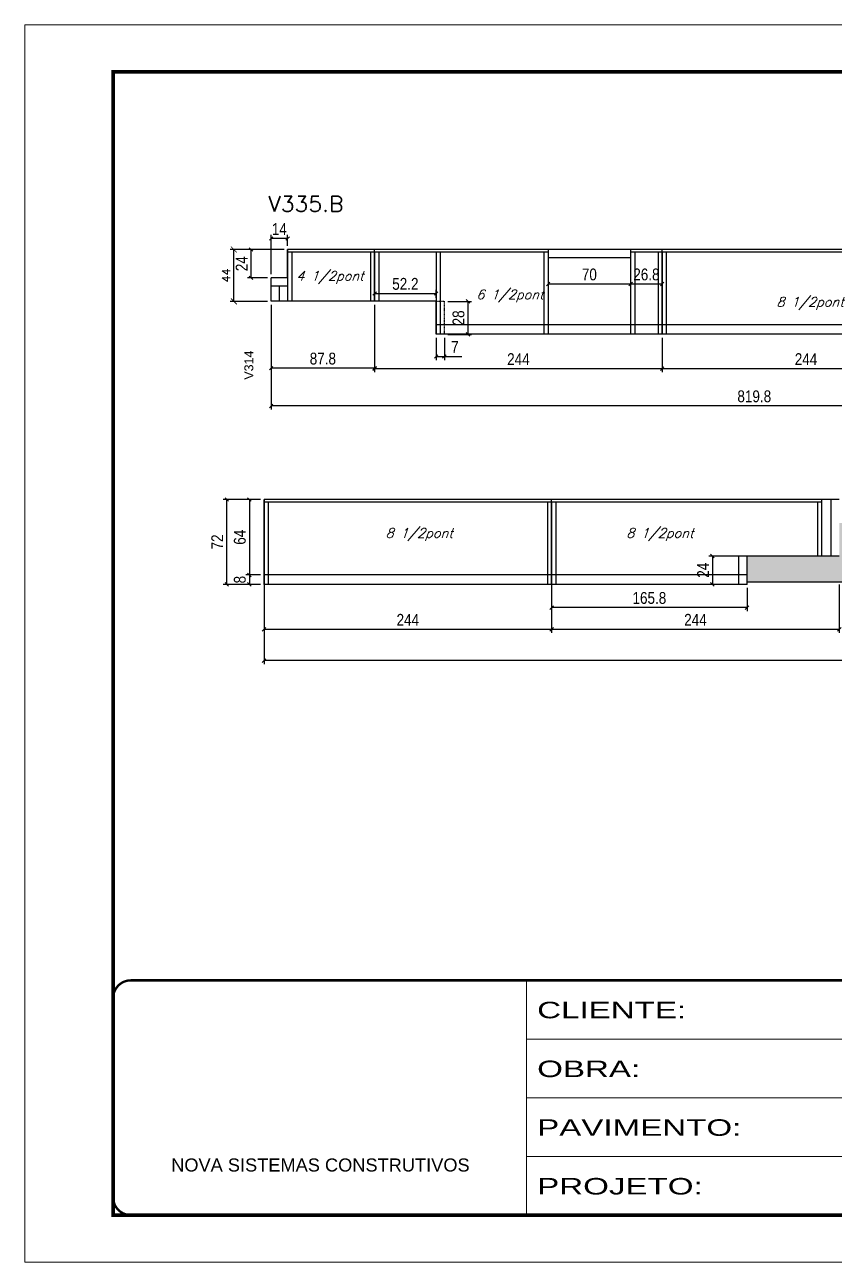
# Model space of a CAD drawing. Extents: x -3394 to 16474, y -5031 to 14397.
# Drawn here: x 9027 to 9714, y 712 to 1762 of the extents above; entities that cross this region are included whole.
import ezdxf

# ---------------------------------------------------------------- set-up
doc = ezdxf.new("R2010")
doc.units = 0
for name, pattern in [('CONTINUO', [0]), ('DASHED', [0.75, 0.5, -0.25]), ('HIDDEN', [0.375, 0.25, -0.125])]:
    doc.linetypes.add(name, pattern=pattern)
doc.layers.get('0').update_dxf_attribs({"linetype": 'CONTINUOUS'})
doc.layers.get('Defpoints').update_dxf_attribs({"linetype": 'CONTINUOUS'})
for name, color, linetype in [('COTA', 241, 'CONTINUOUS'), ('NOMENCLATURA', 7, 'CONTINUOUS'), ('Painéis', 200, 'CONTINUOUS'), ('SARR_2.2x7', 40, 'CONTINUOUS'), ('SARR_3.5x7', 81, 'CONTINUOUS'), ('texto', 7, 'CONTINUOUS')]:
    doc.layers.add(name, color=color, linetype=linetype)
for name, color, linetype, lineweight in [('Folhas', 255, 'CONTINUOUS', 9), ('SARRAFO DE PRESSAO', 251, 'DASHED', 9), ('Texto Seção', 7, 'CONTINUOUS', 15)]:
    doc.layers.add(name, color=color, linetype=linetype, lineweight=lineweight)
doc.styles.add('ARIAL', font='arial.ttf')
doc.styles.add('COTA TECNICA', font='techl___.ttf', dxfattribs={"height": 10})
doc.styles.add('REGUA-120', font='ROMANS.shx', dxfattribs={"height": 15})
doc.styles.add('ROMANS', font='romans.shx')
doc.styles.add('Tecnologia', font='')
doc.styles.get('Tecnologia').set_extended_font_data('Forgotten Futurist')
doc.dimstyles.new('Cota Paínel', dxfattribs={"dimtxt": 7, "dimasz": 5, "dimexe": 3, "dimexo": 3, "dimgap": 3, "dimtad": 1, "dimdec": 1, "dimzin": 12, "dimdsep": 46, "dimtxsty": 'ROMANS', "dimblk": 'ARCHTICK', "dimcen": 0, "dimclrd": 4, "dimclre": 4, "dimclrt": 1, "dimadec": 1, "dimazin": 3, "dimtfac": 1, "dimtdec": 1, "dimtmove": 0, "dimatfit": 3, "dimldrblk": 'OBLIQUE', "dimfxl": 1, "dimtolj": 1, "dimtzin": 12, "dimarcsym": 0})
doc.dimstyles.new('PAINEL', dxfattribs={"dimtxt": 10, "dimasz": 3, "dimexe": 3, "dimexo": 3, "dimgap": 3, "dimtad": 1, "dimdec": 1, "dimzin": 12, "dimdsep": 46, "dimtxsty": 'COTA TECNICA', "dimblk1": 'OBLIQUE', "dimblk2": 'OBLIQUE', "dimsah": 1, "dimcen": 0.9, "dimclrd": 4, "dimclre": 4, "dimclrt": 240, "dimadec": 1, "dimazin": 3, "dimtfac": 1, "dimtdec": 1, "dimtmove": 0, "dimatfit": 3, "dimfxl": 1, "dimtolj": 1, "dimtzin": 12, "dimarcsym": 0})

# ---------------------------------------------------------------- blocks, each defined once
blk = doc.blocks.new('9999999999')
at = {"color": 30, "linetype": 'CONTINUO'}
for p, q in [((98564.6, 34230.2), (98564.6, 34429.4)), ((98564.6, 34379.6), (99584, 34379.6)), ((98564.6, 34329.8), (99488, 34329.8)), ((98564.6, 34280), (99488, 34280))]:
    blk.add_line(p, q, dxfattribs=at)
at = {"color": 30, "linetype": 'CONTINUO', "const_width": 2}
blk.add_lwpolyline([(99584, 34230.2), (99584, 34414.4, 0.414214), (99569, 34429.4), (98229, 34429.4, 0.414214), (98214, 34414.4), (98214, 34245.2, 0.414214), (98229, 34230.2), (99584, 34230.2)], format="xyb", dxfattribs=at)
at = {"layer": 'Folhas'}
blk.add_lwpolyline([(98139, 34190.2), (99624, 34190.2), (99624, 35240.2), (98139, 35240.2)], close=True, dxfattribs=at)
at = {"layer": 'Folhas', "color": 30, "const_width": 3}
blk.add_lwpolyline([(98214, 34230.2), (99584, 34230.2), (99584, 35200.2), (98214, 35200.2)], close=True, dxfattribs=at)
at = {"color": 7, "linetype": 'Continuous', "ltscale": 5, "style": 'ARIAL'}
blk.add_text('NOVA SISTEMAS CONSTRUTIVOS', height=11.059, dxfattribs=at).set_placement((98263.2, 34267.2))
at = {"layer": 'Folhas', "color": 7, "style": 'Tecnologia', "width": 1.5}
for s, p in [('CLIENTE:', (98573.7, 34397.2)), ('OBRA:', (98573.7, 34347.3)), ('PAVIMENTO:', (98573.7, 34297.5)), ('PROJETO:', (98573.7, 34247.7))]:
    blk.add_text(s, height=14, dxfattribs=at).set_placement(p)
blk = doc.blocks.new('_Oblique')
at = {"color": 0, "linetype": 'ByBlock', "lineweight": -2}
blk.add_line((-0.5, -0.5), (0.5, 0.5), dxfattribs=at)
blk = doc.blocks.new('*D1495')
at = {"layer": 'COTA', "color": 4, "linetype": 'ByBlock', "lineweight": -2, "transparency": 16777216}
for p, q in [((9568, 1496.5), (9568, 1467.4)), ((9812, 1496.5), (9812, 1467.4)), ((9812, 1470.4), (9568, 1470.4))]:
    blk.add_line(p, q, dxfattribs=at)
at = {"layer": 'Defpoints', "color": 0, "linetype": 'ByBlock', "transparency": 16777216}
for p in [(9568, 1499.5), (9812, 1499.5), (9568, 1470.4)]:
    blk.add_point(p, dxfattribs=at)
at = {"layer": 'COTA', "color": 4, "linetype": 'ByBlock', "lineweight": -2, "transparency": 16777216, "xscale": 3, "yscale": 3, "zscale": 3, "rotation": 180}
blk.add_blockref('_Oblique', (9568, 1470.4), dxfattribs=at)
at = {"layer": 'COTA', "color": 4, "linetype": 'ByBlock', "lineweight": -2, "transparency": 16777216, "xscale": 3, "yscale": 3, "zscale": 3}
blk.add_blockref('_Oblique', (9812, 1470.4), dxfattribs=at)
at = {"layer": 'COTA', "color": 240, "linetype": 'ByBlock', "transparency": 16777216, "insert": (9690, 1478.5), "char_height": 10, "attachment_point": 5, "style": 'COTA TECNICA'}
blk.add_mtext('\\A1;244', dxfattribs=at)
blk = doc.blocks.new('*D1496')
at = {"layer": 'COTA', "color": 4, "linetype": 'ByBlock', "lineweight": -2, "transparency": 16777216}
for p, q in [((9324, 1524.5), (9324, 1467.4)), ((9568, 1496.5), (9568, 1467.4)), ((9568, 1470.4), (9324, 1470.4))]:
    blk.add_line(p, q, dxfattribs=at)
at = {"layer": 'Defpoints', "color": 0, "linetype": 'ByBlock', "transparency": 16777216}
for p in [(9324, 1527.5), (9568, 1499.5), (9324, 1470.4)]:
    blk.add_point(p, dxfattribs=at)
at = {"layer": 'COTA', "color": 4, "linetype": 'ByBlock', "lineweight": -2, "transparency": 16777216, "xscale": 3, "yscale": 3, "zscale": 3, "rotation": 180}
blk.add_blockref('_Oblique', (9324, 1470.4), dxfattribs=at)
at = {"layer": 'COTA', "color": 4, "linetype": 'ByBlock', "lineweight": -2, "transparency": 16777216, "xscale": 3, "yscale": 3, "zscale": 3}
blk.add_blockref('_Oblique', (9568, 1470.4), dxfattribs=at)
at = {"layer": 'COTA', "color": 240, "linetype": 'ByBlock', "transparency": 16777216, "insert": (9446, 1478.5), "char_height": 10, "attachment_point": 5, "style": 'COTA TECNICA'}
blk.add_mtext('\\A1;244', dxfattribs=at)
blk = doc.blocks.new('*D1497')
at = {"layer": 'COTA', "color": 4, "linetype": 'ByBlock', "lineweight": -2, "transparency": 16777216}
for p, q in [((9474.2, 1287.4), (9474.2, 1246.2)), ((9718.2, 1287.4), (9718.2, 1246.2)), ((9718.2, 1249.2), (9474.2, 1249.2))]:
    blk.add_line(p, q, dxfattribs=at)
at = {"layer": 'Defpoints', "color": 0, "linetype": 'ByBlock', "transparency": 16777216}
for p in [(9474.2, 1290.4), (9718.2, 1290.4), (9474.2, 1249.2)]:
    blk.add_point(p, dxfattribs=at)
at = {"layer": 'COTA', "color": 4, "linetype": 'ByBlock', "lineweight": -2, "transparency": 16777216, "xscale": 3, "yscale": 3, "zscale": 3, "rotation": 180}
blk.add_blockref('_Oblique', (9474.2, 1249.2), dxfattribs=at)
at = {"layer": 'COTA', "color": 4, "linetype": 'ByBlock', "lineweight": -2, "transparency": 16777216, "xscale": 3, "yscale": 3, "zscale": 3}
blk.add_blockref('_Oblique', (9718.2, 1249.2), dxfattribs=at)
at = {"layer": 'COTA', "color": 240, "linetype": 'ByBlock', "transparency": 16777216, "insert": (9596.2, 1257.3), "char_height": 10, "attachment_point": 5, "style": 'COTA TECNICA'}
blk.add_mtext('\\A1;244', dxfattribs=at)
blk = doc.blocks.new('*D1498')
at = {"layer": 'COTA', "color": 4, "linetype": 'ByBlock', "lineweight": -2, "transparency": 16777216}
for p, q in [((9230.2, 1287.4), (9230.2, 1246.2)), ((9474.2, 1287.4), (9474.2, 1246.2)), ((9474.2, 1249.2), (9230.2, 1249.2))]:
    blk.add_line(p, q, dxfattribs=at)
at = {"layer": 'Defpoints', "color": 0, "linetype": 'ByBlock', "transparency": 16777216}
for p in [(9230.2, 1290.4), (9474.2, 1290.4), (9230.2, 1249.2)]:
    blk.add_point(p, dxfattribs=at)
at = {"layer": 'COTA', "color": 4, "linetype": 'ByBlock', "lineweight": -2, "transparency": 16777216, "xscale": 3, "yscale": 3, "zscale": 3, "rotation": 180}
blk.add_blockref('_Oblique', (9230.2, 1249.2), dxfattribs=at)
at = {"layer": 'COTA', "color": 4, "linetype": 'ByBlock', "lineweight": -2, "transparency": 16777216, "xscale": 3, "yscale": 3, "zscale": 3}
blk.add_blockref('_Oblique', (9474.2, 1249.2), dxfattribs=at)
at = {"layer": 'COTA', "color": 240, "linetype": 'ByBlock', "transparency": 16777216, "insert": (9352.2, 1257.3), "char_height": 10, "attachment_point": 5, "style": 'COTA TECNICA'}
blk.add_mtext('\\A1;244', dxfattribs=at)
blk = doc.blocks.new('*D1499')
at = {"layer": 'COTA', "color": 4, "linetype": 'ByBlock', "lineweight": -2, "transparency": 16777216}
for p, q in [((9230.2, 1287.4), (9230.2, 1219.7)), ((10338.5, 1284.4), (10338.5, 1219.7)), ((10338.5, 1222.7), (9230.2, 1222.7))]:
    blk.add_line(p, q, dxfattribs=at)
at = {"layer": 'Defpoints', "color": 0, "linetype": 'ByBlock', "transparency": 16777216}
for p in [(9230.2, 1290.4), (10338.5, 1287.4), (9230.2, 1222.7)]:
    blk.add_point(p, dxfattribs=at)
at = {"layer": 'COTA', "color": 4, "linetype": 'ByBlock', "lineweight": -2, "transparency": 16777216, "xscale": 3, "yscale": 3, "zscale": 3, "rotation": 180}
blk.add_blockref('_Oblique', (9230.2, 1222.7), dxfattribs=at)
at = {"layer": 'COTA', "color": 4, "linetype": 'ByBlock', "lineweight": -2, "transparency": 16777216, "xscale": 3, "yscale": 3, "zscale": 3}
blk.add_blockref('_Oblique', (10338.5, 1222.7), dxfattribs=at)
at = {"layer": 'COTA', "color": 240, "linetype": 'ByBlock', "transparency": 16777216, "insert": (9784.3, 1230.9), "char_height": 10, "attachment_point": 5, "style": 'COTA TECNICA'}
blk.add_mtext('\\A1;1108.3', dxfattribs=at)
blk = doc.blocks.new('*D1500')
at = {"layer": 'COTA', "color": 4, "lineweight": -2, "transparency": 16777216}
for p, q in [((9227.2, 1359.4), (9195.6, 1359.4)), ((9198.6, 1287.4), (9198.6, 1359.4)), ((9227.2, 1287.4), (9195.6, 1287.4))]:
    blk.add_line(p, q, dxfattribs=at)
at = {"layer": 'Defpoints', "color": 0, "transparency": 16777216}
for p in [(9198.6, 1359.4), (9230.2, 1359.4), (9230.2, 1287.4)]:
    blk.add_point(p, dxfattribs=at)
at = {"layer": 'COTA', "color": 4, "lineweight": -2, "transparency": 16777216, "xscale": 3, "yscale": 3, "zscale": 3}
for p, rotation in [((9198.6, 1359.4), 90), ((9198.6, 1287.4), 270)]:
    blk.add_blockref('_Oblique', p, dxfattribs=dict(at, rotation=rotation))
at = {"layer": 'COTA', "color": 240, "transparency": 16777216, "insert": (9190.5, 1323.4), "char_height": 10, "attachment_point": 5, "rotation": 90, "style": 'COTA TECNICA'}
blk.add_mtext('\\A1;72', dxfattribs=at)
blk = doc.blocks.new('*D1501')
at = {"layer": 'COTA', "color": 4, "linetype": 'ByBlock', "lineweight": -2, "transparency": 16777216}
for p, q in [((9236.2, 1524.5), (9236.2, 1467.8)), ((9324, 1524.5), (9324, 1467.8)), ((9324, 1470.8), (9236.2, 1470.8))]:
    blk.add_line(p, q, dxfattribs=at)
at = {"layer": 'Defpoints', "color": 0, "linetype": 'ByBlock', "transparency": 16777216}
for p in [(9236.2, 1527.5), (9324, 1527.5), (9236.2, 1470.8)]:
    blk.add_point(p, dxfattribs=at)
at = {"layer": 'COTA', "color": 4, "linetype": 'ByBlock', "lineweight": -2, "transparency": 16777216, "xscale": 3, "yscale": 3, "zscale": 3, "rotation": 180}
blk.add_blockref('_Oblique', (9236.2, 1470.8), dxfattribs=at)
at = {"layer": 'COTA', "color": 4, "linetype": 'ByBlock', "lineweight": -2, "transparency": 16777216, "xscale": 3, "yscale": 3, "zscale": 3}
blk.add_blockref('_Oblique', (9324, 1470.8), dxfattribs=at)
at = {"layer": 'COTA', "color": 240, "linetype": 'ByBlock', "transparency": 16777216, "insert": (9280.1, 1478.9), "char_height": 10, "attachment_point": 5, "style": 'COTA TECNICA'}
blk.add_mtext('\\A1;87.8', dxfattribs=at)
blk = doc.blocks.new('*D1502')
at = {"layer": 'COTA', "color": 4, "linetype": 'ByBlock', "lineweight": -2, "transparency": 16777216}
for p, q in [((9236.2, 1524.5), (9236.2, 1435.8)), ((10056, 1496.5), (10056, 1435.8)), ((10056, 1438.8), (9236.2, 1438.8))]:
    blk.add_line(p, q, dxfattribs=at)
at = {"layer": 'Defpoints', "color": 0, "linetype": 'ByBlock', "transparency": 16777216}
for p in [(9236.2, 1527.5), (10056, 1499.5), (9236.2, 1438.8)]:
    blk.add_point(p, dxfattribs=at)
at = {"layer": 'COTA', "color": 4, "linetype": 'ByBlock', "lineweight": -2, "transparency": 16777216, "xscale": 3, "yscale": 3, "zscale": 3, "rotation": 180}
blk.add_blockref('_Oblique', (9236.2, 1438.8), dxfattribs=at)
at = {"layer": 'COTA', "color": 4, "linetype": 'ByBlock', "lineweight": -2, "transparency": 16777216, "xscale": 3, "yscale": 3, "zscale": 3}
blk.add_blockref('_Oblique', (10056, 1438.8), dxfattribs=at)
at = {"layer": 'COTA', "color": 240, "linetype": 'ByBlock', "transparency": 16777216, "insert": (9646.1, 1446.9), "char_height": 10, "attachment_point": 5, "style": 'COTA TECNICA'}
blk.add_mtext('\\A1;819.8', dxfattribs=at)
blk = doc.blocks.new('_ArchTick')
at = {"color": 0, "linetype": 'ByBlock', "const_width": 0.15}
blk.add_lwpolyline([(-0.5, -0.5), (0.5, 0.5)], dxfattribs=at)
blk = doc.blocks.new('*D1503')
at = {"layer": 'COTA', "color": 4, "lineweight": -2, "transparency": 16777216}
for p, q in [((9247.2, 1571.5), (9201.6, 1571.5)), ((9204.6, 1527.5), (9204.6, 1571.5)), ((9233.2, 1527.5), (9201.6, 1527.5))]:
    blk.add_line(p, q, dxfattribs=at)
at = {"layer": 'Defpoints', "color": 0, "transparency": 16777216}
for p in [(9204.6, 1571.5), (9250.2, 1571.5), (9236.2, 1527.5)]:
    blk.add_point(p, dxfattribs=at)
at = {"layer": 'COTA', "color": 4, "lineweight": -2, "transparency": 16777216, "xscale": 5, "yscale": 5, "zscale": 5}
for p, rotation in [((9204.6, 1571.5), 90), ((9204.6, 1527.5), 270)]:
    blk.add_blockref('_ArchTick', p, dxfattribs=dict(at, rotation=rotation))
at = {"layer": 'COTA', "color": 1, "transparency": 16777216, "insert": (9198.1, 1549.5), "char_height": 7, "attachment_point": 5, "rotation": 90, "style": 'ROMANS'}
blk.add_mtext('\\A1;44', dxfattribs=at)
blk = doc.blocks.new('*D1571')
at = {"layer": 'COTA', "color": 4, "lineweight": -2, "transparency": 16777216}
for p, q in [((9236.2, 1550.5), (9236.2, 1583.9)), ((9250.2, 1580.9), (9236.2, 1580.9)), ((9250.2, 1574.5), (9250.2, 1583.9))]:
    blk.add_line(p, q, dxfattribs=at)
at = {"layer": 'Defpoints', "color": 0, "transparency": 16777216}
for p in [(9236.2, 1580.9), (9250.2, 1571.5), (9236.2, 1547.5)]:
    blk.add_point(p, dxfattribs=at)
at = {"layer": 'COTA', "color": 4, "lineweight": -2, "transparency": 16777216, "xscale": 3, "yscale": 3, "zscale": 3, "rotation": 180}
blk.add_blockref('_Oblique', (9236.2, 1580.9), dxfattribs=at)
at = {"layer": 'COTA', "color": 4, "lineweight": -2, "transparency": 16777216, "xscale": 3, "yscale": 3, "zscale": 3}
blk.add_blockref('_Oblique', (9250.2, 1580.9), dxfattribs=at)
at = {"layer": 'COTA', "color": 240, "transparency": 16777216, "insert": (9243.2, 1588.9), "char_height": 10, "attachment_point": 5, "style": 'COTA TECNICA'}
blk.add_mtext('\\A1;14', dxfattribs=at)
blk = doc.blocks.new('*D1504')
at = {"layer": 'COTA', "color": 4, "lineweight": -2, "transparency": 16777216}
for p, q in [((9247.2, 1571.5), (9216.2, 1571.5)), ((9219.2, 1547.5), (9219.2, 1571.5)), ((9233.2, 1547.5), (9216.2, 1547.5))]:
    blk.add_line(p, q, dxfattribs=at)
at = {"layer": 'Defpoints', "color": 0, "transparency": 16777216}
for p in [(9219.2, 1571.5), (9250.2, 1571.5), (9236.2, 1547.5)]:
    blk.add_point(p, dxfattribs=at)
at = {"layer": 'COTA', "color": 4, "lineweight": -2, "transparency": 16777216, "xscale": 3, "yscale": 3, "zscale": 3}
for p, rotation in [((9219.2, 1571.5), 90), ((9219.2, 1547.5), 270)]:
    blk.add_blockref('_Oblique', p, dxfattribs=dict(at, rotation=rotation))
at = {"layer": 'COTA', "color": 240, "transparency": 16777216, "insert": (9211.2, 1559.5), "char_height": 10, "attachment_point": 5, "rotation": 90, "style": 'COTA TECNICA'}
blk.add_mtext('\\A1;24', dxfattribs=at)
blk = doc.blocks.new('*D1576')
at = {"layer": 'COTA', "color": 4, "lineweight": -2, "transparency": 16777216}
for p, q in [((9474.2, 1287.4), (9474.2, 1264.7)), ((9640, 1284.4), (9640, 1264.7)), ((9640, 1267.7), (9474.2, 1267.7))]:
    blk.add_line(p, q, dxfattribs=at)
at = {"layer": 'Defpoints', "color": 0, "transparency": 16777216}
for p in [(9474.2, 1290.4), (9640, 1287.4), (9474.2, 1267.7)]:
    blk.add_point(p, dxfattribs=at)
at = {"layer": 'COTA', "color": 4, "lineweight": -2, "transparency": 16777216, "xscale": 3, "yscale": 3, "zscale": 3, "rotation": 180}
blk.add_blockref('_Oblique', (9474.2, 1267.7), dxfattribs=at)
at = {"layer": 'COTA', "color": 4, "lineweight": -2, "transparency": 16777216, "xscale": 3, "yscale": 3, "zscale": 3}
blk.add_blockref('_Oblique', (9640, 1267.7), dxfattribs=at)
at = {"layer": 'COTA', "color": 240, "transparency": 16777216, "insert": (9557.1, 1275.8), "char_height": 10, "attachment_point": 5, "style": 'COTA TECNICA'}
blk.add_mtext('\\A1;165.8', dxfattribs=at)
blk = doc.blocks.new('*D1577')
at = {"layer": 'COTA', "color": 4, "lineweight": -2, "transparency": 16777216}
for p, q in [((9637, 1311.4), (9607.6, 1311.4)), ((9610.6, 1311.4), (9610.6, 1287.4)), ((9637, 1287.4), (9607.6, 1287.4))]:
    blk.add_line(p, q, dxfattribs=at)
at = {"layer": 'Defpoints', "color": 0, "transparency": 16777216}
for p in [(9640, 1311.4), (9610.6, 1287.4), (9640, 1287.4)]:
    blk.add_point(p, dxfattribs=at)
at = {"layer": 'COTA', "color": 4, "lineweight": -2, "transparency": 16777216, "xscale": 3, "yscale": 3, "zscale": 3}
for p, rotation in [((9610.6, 1311.4), 90), ((9610.6, 1287.4), 270)]:
    blk.add_blockref('_Oblique', p, dxfattribs=dict(at, rotation=rotation))
at = {"layer": 'COTA', "color": 240, "transparency": 16777216, "insert": (9602.6, 1299.4), "char_height": 10, "attachment_point": 5, "rotation": 90, "style": 'COTA TECNICA'}
blk.add_mtext('\\A1;24', dxfattribs=at)
blk = doc.blocks.new('*D1585')
at = {"layer": 'COTA', "color": 4, "lineweight": -2, "transparency": 16777216}
for p, q in [((9471.2, 1561.5), (9471.2, 1539.2)), ((9541.2, 1561.5), (9541.2, 1539.2)), ((9541.2, 1542.2), (9471.2, 1542.2))]:
    blk.add_line(p, q, dxfattribs=at)
at = {"layer": 'Defpoints', "color": 0, "transparency": 16777216}
for p in [(9471.2, 1564.5), (9541.2, 1564.5), (9471.2, 1542.2)]:
    blk.add_point(p, dxfattribs=at)
at = {"layer": 'COTA', "color": 4, "lineweight": -2, "transparency": 16777216, "xscale": 3, "yscale": 3, "zscale": 3, "rotation": 180}
blk.add_blockref('_Oblique', (9471.2, 1542.2), dxfattribs=at)
at = {"layer": 'COTA', "color": 4, "lineweight": -2, "transparency": 16777216, "xscale": 3, "yscale": 3, "zscale": 3}
blk.add_blockref('_Oblique', (9541.2, 1542.2), dxfattribs=at)
at = {"layer": 'COTA', "color": 240, "transparency": 16777216, "insert": (9506.2, 1550.3), "char_height": 10, "attachment_point": 5, "style": 'COTA TECNICA'}
blk.add_mtext('\\A1;70', dxfattribs=at)
blk = doc.blocks.new('*D1586')
at = {"layer": 'COTA', "color": 4, "lineweight": -2, "transparency": 16777216}
for p, q in [((9568, 1566.3), (9568, 1539.2)), ((9541.2, 1561.5), (9541.2, 1539.2)), ((9568, 1542.2), (9541.2, 1542.2))]:
    blk.add_line(p, q, dxfattribs=at)
at = {"layer": 'Defpoints', "color": 0, "transparency": 16777216}
for p in [(9541.2, 1564.5), (9568, 1569.3), (9541.2, 1542.2)]:
    blk.add_point(p, dxfattribs=at)
at = {"layer": 'COTA', "color": 4, "lineweight": -2, "transparency": 16777216, "xscale": 3, "yscale": 3, "zscale": 3, "rotation": 180}
blk.add_blockref('_Oblique', (9541.2, 1542.2), dxfattribs=at)
at = {"layer": 'COTA', "color": 4, "lineweight": -2, "transparency": 16777216, "xscale": 3, "yscale": 3, "zscale": 3}
blk.add_blockref('_Oblique', (9568, 1542.2), dxfattribs=at)
at = {"layer": 'COTA', "color": 240, "transparency": 16777216, "insert": (9554.6, 1550.3), "char_height": 10, "attachment_point": 5, "style": 'COTA TECNICA'}
blk.add_mtext('\\A1;26.8', dxfattribs=at)
blk = doc.blocks.new('*D1588')
at = {"layer": 'COTA', "color": 4, "lineweight": -2, "transparency": 16777216}
for p, q in [((9376.2, 1496.5), (9376.2, 1477.7)), ((9383.2, 1496.5), (9383.2, 1477.7)), ((9376.2, 1480.7), (9383.2, 1480.7)), ((9383.2, 1480.7), (9397.9, 1480.7))]:
    blk.add_line(p, q, dxfattribs=at)
at = {"layer": 'Defpoints', "color": 0, "transparency": 16777216}
for p in [(9376.2, 1499.5), (9383.2, 1499.5), (9383.2, 1480.7)]:
    blk.add_point(p, dxfattribs=at)
at = {"layer": 'COTA', "color": 4, "lineweight": -2, "transparency": 16777216, "xscale": 3, "yscale": 3, "zscale": 3, "rotation": 180}
blk.add_blockref('_Oblique', (9376.2, 1480.7), dxfattribs=at)
at = {"layer": 'COTA', "color": 4, "lineweight": -2, "transparency": 16777216, "xscale": 3, "yscale": 3, "zscale": 3}
blk.add_blockref('_Oblique', (9383.2, 1480.7), dxfattribs=at)
at = {"layer": 'COTA', "color": 240, "transparency": 16777216, "insert": (9392.1, 1488.8), "char_height": 10, "attachment_point": 5, "style": 'COTA TECNICA'}
blk.add_mtext('\\A1;7', dxfattribs=at)
blk = doc.blocks.new('*D1590')
at = {"layer": 'COTA', "color": 4, "lineweight": -2, "transparency": 16777216}
for p, q in [((9386.2, 1527.5), (9406.3, 1527.5)), ((9403.3, 1499.5), (9403.3, 1527.5)), ((9386.2, 1499.5), (9406.3, 1499.5))]:
    blk.add_line(p, q, dxfattribs=at)
at = {"layer": 'Defpoints', "color": 0, "transparency": 16777216}
for p in [(9383.2, 1527.5), (9403.3, 1527.5), (9383.2, 1499.5)]:
    blk.add_point(p, dxfattribs=at)
at = {"layer": 'COTA', "color": 4, "lineweight": -2, "transparency": 16777216, "xscale": 3, "yscale": 3, "zscale": 3}
for p, rotation in [((9403.3, 1527.5), 90), ((9403.3, 1499.5), 270)]:
    blk.add_blockref('_Oblique', p, dxfattribs=dict(at, rotation=rotation))
at = {"layer": 'COTA', "color": 240, "transparency": 16777216, "insert": (9395.2, 1513.5), "char_height": 10, "attachment_point": 5, "rotation": 90, "style": 'COTA TECNICA'}
blk.add_mtext('\\A1;28', dxfattribs=at)
blk = doc.blocks.new('*D1591')
at = {"layer": 'COTA', "color": 4, "lineweight": -2, "transparency": 16777216}
for p, q in [((9324, 1530.5), (9324, 1537.2)), ((9324, 1534.2), (9376.2, 1534.2)), ((9376.2, 1530.5), (9376.2, 1537.2))]:
    blk.add_line(p, q, dxfattribs=at)
at = {"layer": 'Defpoints', "color": 0, "transparency": 16777216}
for p in [(9376.2, 1534.2), (9324, 1527.5), (9376.2, 1527.5)]:
    blk.add_point(p, dxfattribs=at)
at = {"layer": 'COTA', "color": 4, "lineweight": -2, "transparency": 16777216, "xscale": 3, "yscale": 3, "zscale": 3, "rotation": 180}
blk.add_blockref('_Oblique', (9324, 1534.2), dxfattribs=at)
at = {"layer": 'COTA', "color": 4, "lineweight": -2, "transparency": 16777216, "xscale": 3, "yscale": 3, "zscale": 3}
blk.add_blockref('_Oblique', (9376.2, 1534.2), dxfattribs=at)
at = {"layer": 'COTA', "color": 240, "transparency": 16777216, "insert": (9350.1, 1542.3), "char_height": 10, "attachment_point": 5, "style": 'COTA TECNICA'}
blk.add_mtext('\\A1;52.2', dxfattribs=at)
blk = doc.blocks.new('*D1598')
at = {"layer": 'COTA', "color": 4, "lineweight": -2, "transparency": 16777216}
for p, q in [((9227.2, 1359.4), (9214.8, 1359.4)), ((9217.8, 1359.4), (9217.8, 1295.4)), ((9227.2, 1295.4), (9214.8, 1295.4))]:
    blk.add_line(p, q, dxfattribs=at)
at = {"layer": 'Defpoints', "color": 0, "transparency": 16777216}
for p in [(9230.2, 1359.4), (9217.8, 1295.4), (9230.2, 1295.4)]:
    blk.add_point(p, dxfattribs=at)
at = {"layer": 'COTA', "color": 4, "lineweight": -2, "transparency": 16777216, "xscale": 3, "yscale": 3, "zscale": 3}
for p, rotation in [((9217.8, 1359.4), 90), ((9217.8, 1295.4), 270)]:
    blk.add_blockref('_Oblique', p, dxfattribs=dict(at, rotation=rotation))
at = {"layer": 'COTA', "color": 240, "transparency": 16777216, "insert": (9209.7, 1327.4), "char_height": 10, "attachment_point": 5, "rotation": 90, "style": 'COTA TECNICA'}
blk.add_mtext('\\A1;64', dxfattribs=at)
blk = doc.blocks.new('*D1599')
at = {"layer": 'COTA', "color": 4, "lineweight": -2, "transparency": 16777216}
for p, q in [((9227.2, 1295.4), (9214.8, 1295.4)), ((9217.8, 1295.4), (9217.8, 1287.4)), ((9227.2, 1287.4), (9214.8, 1287.4))]:
    blk.add_line(p, q, dxfattribs=at)
at = {"layer": 'Defpoints', "color": 0, "transparency": 16777216}
for p in [(9230.2, 1295.4), (9217.8, 1287.4), (9230.2, 1287.4)]:
    blk.add_point(p, dxfattribs=at)
at = {"layer": 'COTA', "color": 4, "lineweight": -2, "transparency": 16777216, "xscale": 3, "yscale": 3, "zscale": 3}
for p, rotation in [((9217.8, 1295.4), 90), ((9217.8, 1287.4), 270)]:
    blk.add_blockref('_Oblique', p, dxfattribs=dict(at, rotation=rotation))
at = {"layer": 'COTA', "color": 240, "transparency": 16777216, "insert": (9209.7, 1291.4), "char_height": 10, "attachment_point": 5, "rotation": 90, "style": 'COTA TECNICA'}
blk.add_mtext('\\A1;8', dxfattribs=at)

msp = doc.modelspace()

# ---------------------------------------------------------------- hatches: boundary and pattern name
at = {"layer": 'COTA', "linetype": 'Continuous'}
h = msp.add_hatch(dxfattribs=at)
h.set_pattern_fill('AR-CONC', color=256, scale=0.05)
h.set_pattern_definition([(50, (5857.208, -4862.023), (9.1092334, -0.796954), [0.9525, -10.4775]), (355, (5857.208, -4862.023), (-1.762171, 9.552842), [0.762, -8.382029]), (100.45144, (5857.967, -4862.09), (7.347062, 8.755888), [0.8095, -8.904512]), (46.1842, (5857.208, -4859.483), (13.553952, -2.102116), [1.42875, -15.71625]), (96.63556, (5858.338, -4859.658), (11.870207, 12.371306), [1.21425, -13.35678]), (351.18415, (5857.208, -4859.483), (11.870207, 12.371306), [1.142998, -12.572987]), (21, (5858.478, -4860.118), (7.5807196, -5.11326), [0.9525, -10.4775]), (326, (5858.478, -4860.118), (3.090101, 9.209398), [0.762, -8.382]), (71.45144, (5859.11, -4860.544), (10.670821, 4.096138), [0.8095, -8.904497]), (37.5, (5857.208, -4862.0232), (0.1544302, 4.227752), [0, -8.2804, 0, -8.509, 0, -8.41375]), (7.5, (5857.208, -4862.023), (3.340983, 5.0090287), [0, -4.8514, 0, -8.0899, 0, -3.20675]), (327.5, (5854.376, -4862.0232), (6.7795298, -0.2864372), [0, -3.175, 0, -9.906, 0, -13.1445]), (317.5, (5853.106, -4862.023), (7.406459, 1.2713246), [0, -4.1275, 0, -6.5786, 0, -9.3345])])
h.paths.add_polyline_path([(10180.99, 1289.39), (10180.99, 1339.39), (10153.99, 1339.39), (10153.99, 1311.39), (9745.19, 1311.39), (9745.19, 1339.39), (9718.19, 1339.39), (9718.19, 1311.39), (9639.99, 1311.39), (9639.99, 1289.39)])

# ---------------------------------------------------------------- linework, layer by layer
msp.add_line((10180.99, 1289.39), (9639.99, 1289.39), dxfattribs=at)
at = {"layer": 'Painéis', "linetype": 'ByBlock'}
for p, q in [((9376.19, 1571.55), (9250.19, 1571.55)), ((9250.19, 1547.55), (9250.19, 1571.55)), ((9323.99, 1527.55), (9323.99, 1571.55)), ((10055.99, 1571.55), (9376.19, 1571.55)), ((9567.99, 1499.55), (9567.99, 1571.55)), ((9250.19, 1547.55), (9236.19, 1547.55)), ((9236.19, 1527.55), (9236.19, 1547.55)), ((9376.19, 1527.55), (9236.19, 1527.55)), ((9376.19, 1499.55), (9376.19, 1527.55)), ((10055.99, 1507.55), (9376.19, 1507.55)), ((10055.99, 1499.55), (9376.19, 1499.55)), ((9718.19, 1359.39), (9230.19, 1359.39)), ((9230.19, 1287.39), (9230.19, 1359.39)), ((9474.19, 1287.39), (9474.19, 1359.39)), ((9639.99, 1287.39), (9639.99, 1311.39)), ((9718.19, 1311.39), (9639.99, 1311.39)), ((9639.99, 1295.39), (9230.19, 1295.39)), ((9639.99, 1287.39), (9230.19, 1287.39))]:
    msp.add_line(p, q, dxfattribs=at)
at = {"layer": 'SARR_2.2x7', "linetype": 'Continuous'}
for p, q in [((9323.99, 1569.35), (9250.19, 1569.35)), ((9471.19, 1569.35), (9323.99, 1569.35)), ((9541.19, 1564.55), (9471.19, 1564.55)), ((9567.99, 1569.35), (9541.19, 1569.35)), ((9811.99, 1569.35), (9567.99, 1569.35)), ((9250.19, 1540.55), (9236.19, 1540.55)), ((9243.19, 1527.55), (9243.19, 1540.55)), ((9474.19, 1357.19), (9230.19, 1357.19)), ((9703.19, 1357.19), (9474.19, 1357.19)), ((9711.19, 1311.39), (9711.19, 1359.39)), ((9632.99, 1287.39), (9632.99, 1311.39)), ((9639.99, 1311.39), (9632.99, 1311.39))]:
    msp.add_line(p, q, dxfattribs=at)
at = {"layer": 'SARR_2.2x7', "linetype": 'HIDDEN', "ltscale": 0.5}
for p in [(9376.19, 1527.55), (9383.19, 1499.55)]:
    msp.add_line(p, (9383.19, 1527.55), dxfattribs=at)
at = {"layer": 'SARR_3.5x7'}
for p, q in [((9250.19, 1571.55), (9250.19, 1527.55)), ((9253.69, 1569.35), (9253.69, 1527.55)), ((9320.49, 1569.35), (9320.49, 1527.55)), ((9323.99, 1569.35), (9323.99, 1527.55)), ((9327.49, 1569.35), (9327.49, 1527.55)), ((9376.19, 1569.35), (9376.19, 1499.55)), ((9379.69, 1569.35), (9379.69, 1499.55)), ((9467.69, 1569.35), (9467.69, 1499.55)), ((9471.19, 1571.55), (9471.19, 1499.55)), ((9541.19, 1571.55), (9541.19, 1499.55)), ((9544.69, 1569.35), (9544.69, 1499.55)), ((9564.49, 1569.35), (9564.49, 1499.55)), ((9567.99, 1569.35), (9567.99, 1499.55)), ((9571.49, 1569.35), (9571.49, 1499.55)), ((9253.69, 1527.55), (9250.19, 1527.55)), ((9323.99, 1527.55), (9320.49, 1527.55)), ((9327.49, 1527.55), (9323.99, 1527.55)), ((9361.19, 1527.55), (9357.69, 1527.55)), ((9567.99, 1499.55), (9564.49, 1499.55)), ((9571.49, 1499.55), (9567.99, 1499.55)), ((9230.19, 1359.39), (9230.19, 1287.39)), ((9233.69, 1357.19), (9233.69, 1287.39)), ((9470.69, 1357.19), (9470.69, 1287.39)), ((9474.19, 1357.19), (9474.19, 1287.39)), ((9477.69, 1357.19), (9477.69, 1287.39)), ((9699.69, 1357.19), (9699.69, 1311.39)), ((9703.19, 1359.39), (9703.19, 1311.39)), ((9233.69, 1287.39), (9230.19, 1287.39)), ((9474.19, 1287.39), (9470.69, 1287.39)), ((9477.69, 1287.39), (9474.19, 1287.39))]:
    msp.add_line(p, q, dxfattribs=at)

# ---------------------------------------------------------------- block references
at = {"layer": 'SARRAFO DE PRESSAO', "color": 6, "linetype": 'ByBlock'}
msp.add_blockref('9999999999', (-89111.77, -33477.98), dxfattribs=at)

# ---------------------------------------------------------------- texts
at = {"layer": 'NOMENCLATURA', "linetype": 'Continuous', "style": 'ARIAL'}
msp.add_text('V314', height=7.567, rotation=90, dxfattribs=at).set_placement((9221.08, 1461.08))
at = {"layer": 'texto', "color": 2, "char_height": 8, "attachment_point": 5, "style": 'ROMANS'}
for s, insert in [('{\\Q19;\\C256;4 1/2pont}', (9286.21, 1547.8)), ('{\\Q19;\\C256;6 1/2pont}', (9438.89, 1532.09)), ('{\\Q19;\\C256;8 1/2pont}', (9693.49, 1525.77)), ('{\\Q19;\\C256;8 1/2pont}', (9361.86, 1329.61)), ('{\\Q19;\\C256;8 1/2pont}', (9566.06, 1329.61))]:
    msp.add_mtext(s, dxfattribs=dict(at, insert=insert))
at = {"layer": 'Texto Seção', "style": 'REGUA-120', "width": 1.05}
msp.add_text('V335.B', height=13, dxfattribs=at).set_placement((9233.88, 1603.65))

# ---------------------------------------------------------------- dimensions: what is measured, and where the dimension line sits
at = {"layer": 'COTA'}
for base, p1, p2, picture, middle in [((9236.19, 1580.85), (9250.19, 1571.55), (9236.19, 1547.55), '*D1571', (9243.19, 1580.85)), ((9541.19, 1542.22), (9567.99, 1569.35), (9541.19, 1564.55), '*D1586', (9554.59, 1542.22))]:
    dim = msp.add_linear_dim(base=base, p1=p1, p2=p2, angle=180, dimstyle='PAINEL', dxfattribs=at)
    dim.commit()
    dim.dimension.update_dxf_attribs({"geometry": picture, "text_midpoint": middle, "dimtype": 160})
for base, p1, p2, angle, dimstyle, picture, middle in [((9204.61, 1571.55), (9236.19, 1527.55), (9250.19, 1571.55), 90, 'Cota Paínel', '*D1503', (9198.11, 1549.55)), ((9219.25, 1571.55), (9236.19, 1547.55), (9250.19, 1571.55), 90, 'PAINEL', '*D1504', (9211.17, 1559.55)), ((9471.19, 1542.22), (9541.19, 1564.55), (9471.19, 1564.55), 180, 'PAINEL', '*D1585', (9506.19, 1550.33)), ((9403.34, 1527.55), (9383.19, 1499.55), (9383.19, 1527.55), 90, 'PAINEL', '*D1590', (9395.25, 1513.55)), ((9198.61, 1359.39), (9230.19, 1287.39), (9230.19, 1359.39), 90, 'PAINEL', '*D1500', (9190.54, 1323.39)), ((9217.83, 1295.39), (9230.19, 1359.39), (9230.19, 1295.39), 90, 'PAINEL', '*D1598', (9209.73, 1327.39)), ((9610.62, 1287.39), (9639.99, 1311.39), (9639.99, 1287.39), 90, 'PAINEL', '*D1577', (9602.55, 1299.39)), ((9474.19, 1267.71), (9639.99, 1287.39), (9474.19, 1290.39), 180, 'PAINEL', '*D1576', (9557.09, 1275.84))]:
    dim = msp.add_linear_dim(base=base, p1=p1, p2=p2, angle=angle, dimstyle=dimstyle, dxfattribs=at)
    dim.commit()
    dim.dimension.update_dxf_attribs({"geometry": picture, "text_midpoint": middle})
for base, p1, p2, picture, middle in [((9376.19, 1534.23), (9323.99, 1527.55), (9376.19, 1527.55), '*D1591', (9350.09, 1542.34)), ((9383.19, 1480.73), (9376.19, 1499.55), (9383.19, 1499.55), '*D1588', (9392.06, 1488.8))]:
    dim = msp.add_linear_dim(base=base, p1=p1, p2=p2, dimstyle='PAINEL', dxfattribs=at)
    dim.commit()
    dim.dimension.update_dxf_attribs({"geometry": picture, "text_midpoint": middle})
at = {"layer": 'COTA', "linetype": 'ByBlock'}
for base, p1, p2, picture, middle in [((9236.19, 1470.78), (9323.99, 1527.55), (9236.19, 1527.55), '*D1501', (9280.09, 1478.88)), ((9567.99, 1470.39), (9811.99, 1499.55), (9567.99, 1499.55), '*D1495', (9689.99, 1478.47)), ((9230.19, 1249.2), (9474.19, 1290.39), (9230.19, 1290.39), '*D1498', (9352.19, 1257.27))]:
    dim = msp.add_linear_dim(base=base, p1=p1, p2=p2, angle=180, dimstyle='PAINEL', override={"dimtmove": 1}, dxfattribs=at)
    dim.commit()
    dim.dimension.update_dxf_attribs({"geometry": picture, "text_midpoint": middle})
for base, p1, p2, picture, middle in [((9236.19, 1438.78), (10055.99, 1499.55), (9236.19, 1527.55), '*D1502', (9646.09, 1446.88)), ((9323.99, 1470.39), (9567.99, 1499.55), (9323.99, 1527.55), '*D1496', (9445.99, 1478.47)), ((9230.19, 1222.7), (10338.49, 1287.39), (9230.19, 1290.39), '*D1499', (9784.34, 1230.94)), ((9474.19, 1249.2), (9718.19, 1290.39), (9474.19, 1290.39), '*D1497', (9596.19, 1257.27))]:
    dim = msp.add_linear_dim(base=base, p1=p1, p2=p2, angle=180, dimstyle='PAINEL', dxfattribs=at)
    dim.commit()
    dim.dimension.update_dxf_attribs({"geometry": picture, "text_midpoint": middle})
at = {"layer": 'COTA'}
dim = msp.add_linear_dim(base=(9217.83, 1287.39), p1=(9230.19, 1295.39), p2=(9230.19, 1287.39), angle=90, dimstyle='PAINEL', override={"dimtmove": 1}, dxfattribs=at)
dim.commit()
dim.dimension.update_dxf_attribs({"geometry": '*D1599', "text_midpoint": (9217.83, 1291.39), "dimtype": 160})

doc.saveas('drawing.dxf')
